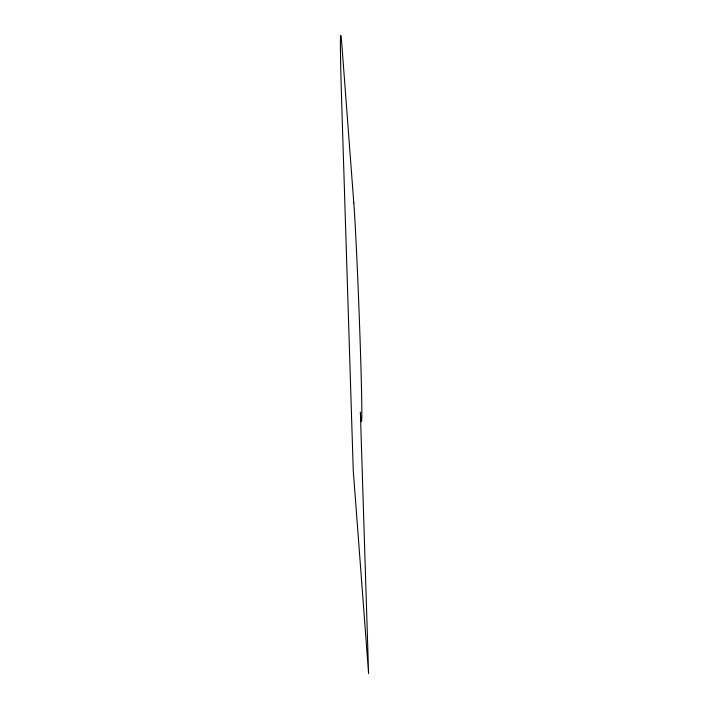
<?xml version="1.0" encoding="UTF-8"?>
<svg xmlns="http://www.w3.org/2000/svg" width="709" height="709" viewBox="0 0 709 709"><rect width="100%" height="100%" fill="white"/><g stroke="black" fill="none" stroke-linecap="round" stroke-linejoin="round"><path stroke-width="1.06" d="M353.8 202.934L341.862 44.782A114.007 1.826 87.8 0 0 341.738 104.179L353.242 470.209L368.591 673.55L360.376 412.097A114.007 1.826 87.8 0 0 360.5 352.701A114.007 1.826 87.8 0 0 353.8 202.934"/></g></svg>
